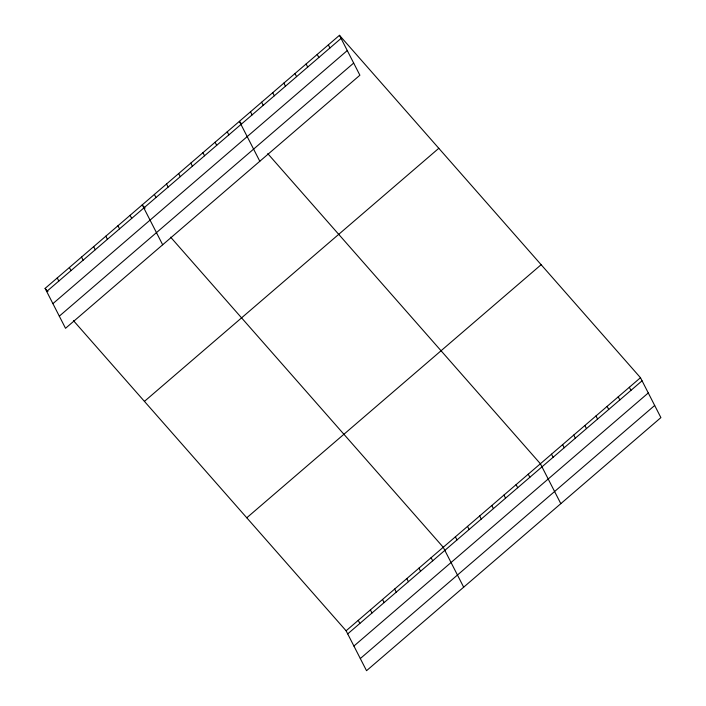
<?xml version="1.0" encoding="UTF-8"?>
<svg xmlns="http://www.w3.org/2000/svg" width="706" height="706" viewBox="0 0 706 706"><rect width="100%" height="100%" fill="white"/><g stroke="black" fill="none" stroke-linecap="round" stroke-linejoin="round"><path stroke-width="1.06" d="M339.471 35.3L359.892 75.215L65.526 328.299L45.105 288.392L339.471 35.3L640.474 377.701L660.895 417.608L366.529 670.7L346.108 630.785L73.486 320.674M46.693 291.499L341.06 38.406M52.906 303.642L347.281 50.558M59.313 316.156L353.68 63.063M144.43 401.379L438.805 148.295M246.773 517.798L541.14 264.706M346.108 630.785L640.474 377.701M347.696 633.9L642.063 380.808M353.909 646.043L648.284 392.951M360.316 658.557L654.683 405.465M241.514 123.771L239.387 121.353L259.808 161.259M267.768 153.634L540.39 463.754L560.811 503.66M145.083 208.102L142.241 204.872L162.671 244.779M170.623 237.154L443.244 547.265L463.674 587.18M45.105 288.392L47.937 291.622M629.355 387.259L630.943 390.374M618.235 396.825L619.824 399.931M607.116 406.382L608.704 409.489M595.988 415.94L597.585 419.055M584.868 425.506L586.465 428.613M573.749 435.064L575.346 438.179M562.629 444.63L564.218 447.736M551.51 454.187L553.098 457.294M328.352 44.857L329.94 47.973M317.232 54.424L318.821 57.53M528.247 474.194L529.835 477.3M306.113 63.981L307.701 67.096M516.104 484.625L517.692 487.74M294.993 73.548L296.582 76.654M503.96 495.065L505.549 498.18M283.865 83.105L285.462 86.211M491.817 505.505L493.406 508.62M272.745 92.671L274.343 95.778M479.674 515.945L481.263 519.06M261.626 102.229L263.214 105.335M467.531 526.385L469.119 529.5M250.506 111.786L252.095 114.901M455.388 536.825L456.985 539.94M227.244 131.793L228.832 134.899M431.101 557.705L432.699 560.82M215.101 142.233L216.689 145.339M418.958 568.145L420.555 571.26M202.957 152.672L204.546 155.779M406.815 578.585L408.412 581.7M190.814 163.112L192.403 166.219M394.672 589.025L396.269 592.14M178.671 173.552L180.259 176.659M382.537 599.465L384.126 602.58M166.528 183.992L168.125 187.099M370.394 609.905L371.983 613.02M154.385 194.432L155.982 197.539M358.251 620.345L359.839 623.46M130.098 215.312L131.695 218.419M117.955 225.752L119.552 228.859M105.812 236.192L107.409 239.299M93.677 246.632L95.266 249.739M81.534 257.072L83.123 260.179M69.391 267.512L70.979 270.619M57.248 277.952L58.836 281.059"/></g></svg>
